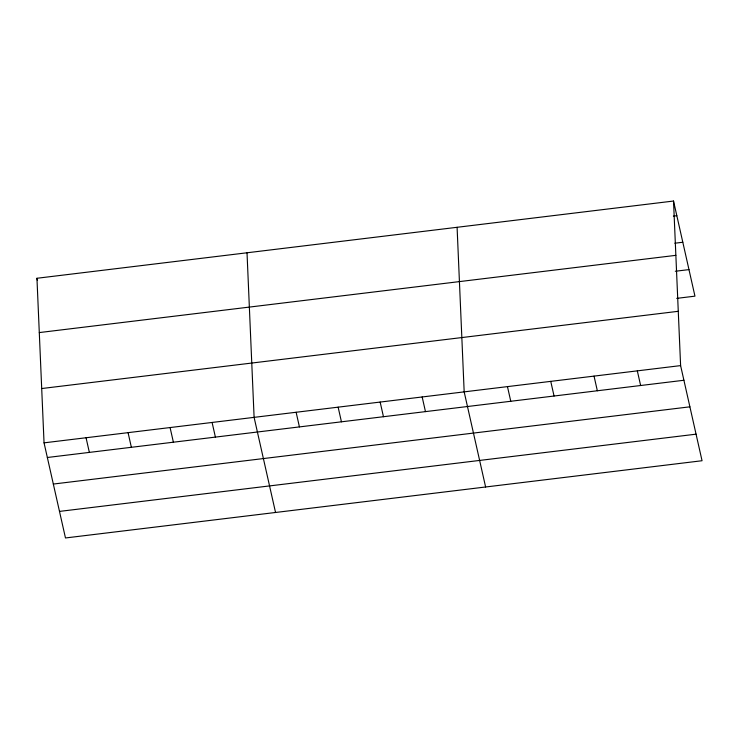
<?xml version="1.0" encoding="UTF-8"?>
<svg xmlns="http://www.w3.org/2000/svg" width="739" height="739" viewBox="0 0 739 739"><rect width="100%" height="100%" fill="white"/><g stroke="black" fill="none" stroke-linecap="round" stroke-linejoin="round"><path stroke-width="1.11" d="M673.525 201.036L680.61 365.611L702.05 460.73L65.475 537.964L44.044 442.846L36.95 278.27L673.525 201.036L694.956 296.154L676.73 298.371M673.405 216.102L676.822 215.686M674.836 243.214L682.808 242.244M39.287 332.578L675.862 255.343M675.307 271.259L688.979 269.606M41.698 388.538L678.273 311.304M44.044 442.846L680.61 365.611M47.342 457.496L683.917 380.262M53.328 484.054L689.903 406.819M59.489 511.406L696.064 434.172M637.323 370.858L640.63 385.518M594.036 376.114L597.343 390.765M550.749 381.361L554.056 396.021M507.462 386.617L510.769 401.268M485.615 486.992L464.175 391.873L457.09 227.298M422.163 396.963L425.47 411.623M380.151 402.062L383.458 416.713M338.139 407.161L341.436 421.812M296.127 412.26L299.424 426.911M275.545 512.478L254.105 417.359L247.02 252.784M212.093 422.449L215.4 437.109M170.081 427.548L173.388 442.208M128.069 432.648L131.366 447.298M86.057 437.747L89.354 452.397M36.95 278.27L37.421 280.367"/></g></svg>
